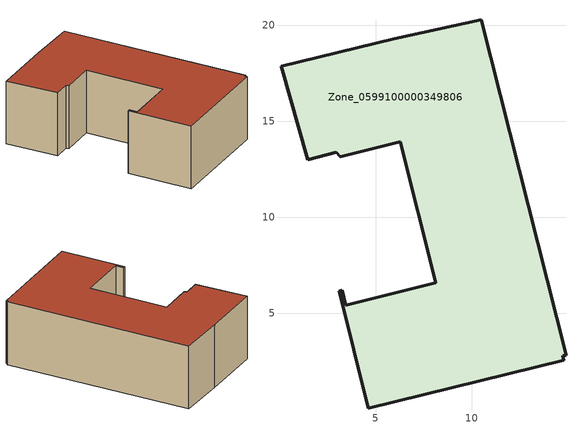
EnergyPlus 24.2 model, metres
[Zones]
Zone_0599100000349806
 floor ground (C_G): 14.93,2.8 14.76,2.76 14.81,2.55 4.6,0.03 3.1,6.14 3.25,6.18 3.44,5.4 8.14,6.58 6.29,13.94 3.16,13.15 2.96,13.38 1.45,13 0.06,17.86 5.96,19.31 10.51,20.3 z0
 wall outside (C_F): 8.14,6.58 3.44,5.4 3.25,6.18 3.1,6.14 4.6,0.03 14.81,2.55 14.76,2.76 14.93,2.8 10.51,20.3 5.96,19.31 0.06,17.86 1.45,13 2.96,13.38 3.16,13.15 6.29,13.94 8.14,6.58 z0:6.24
 roof outside (C_R): 14.76,2.76 14.93,2.8 10.51,20.3 5.96,19.31 0.06,17.86 1.45,13 2.96,13.38 3.16,13.15 6.29,13.94 8.14,6.58 3.44,5.4 3.25,6.18 3.1,6.14 4.6,0.03 14.81,2.55 z6.24
[BUILDING]
Pand.0599100000349806: North Axis=0; Terrain=City; Loads Convergence Tolerance Value=0.04; Temperature Convergence Tolerance Value=0.4; Solar Distribution=FullExterior; Maximum Number of Warmup Days=25; Minimum Number of Warmup Days=1
[Site:Location]
Rotterdam.The.Hague.AP_ZH_NLD Design_Conditions: Latitude=51.96; Longitude=4.45; Time Zone=1; Elevation=-4.5
[SITE:GROUNDTEMPERATURE:BUILDINGSURFACE]
18, 18, 18, 18, 18, 18, 18, 18, 18, 18, 18, 18
[MATERIAL] Thermal Absorptance=0.9; Solar Absorptance=0.7; Visible Absorptance=0.7
Name | Roughness | Thickness | Conductivity | Density | Specific Heat
G.D.1992-2005 | MediumSmooth | 0.15 | 0.06 | 540 | 1210
F.D.1992-2005 | Rough | 0.3 | 0.12 | 1920 | 840
R.D.1992-2005 | MediumRough | 0.2 | 0.08 | 1500 | 1000
[CONSTRUCTION]
C_G: G.D.1992-2005
C_F: F.D.1992-2005
C_R: R.D.1992-2005
[ZONE]
Zone_0599100000349806: Type=1; Multiplier=1; Ceiling Height=Autocalculate; Volume=Autocalculate; Floor Area=autocalculate; Part of Total Floor Area=Yes
[ZONEINFILTRATION:DESIGNFLOWRATE]
Infil_Zone_0599100000349806: Zone or ZoneList or Space or SpaceList=Zone_0599100000349806; Schedule=AlwaysOn; Design Flow Rate Calculation Method=Flow/Area; Flow Rate per Floor Area=0.0021; Constant Term Coefficient=1; Temperature Term Coefficient=0; Velocity Term Coefficient=0; Velocity Squared Term Coefficient=0
[HVACTEMPLATE:ZONE:IDEALLOADSAIRSYSTEM]
Zone_0599100000349806: Maximum Heating Supply Air Temperature=50; Minimum Cooling Supply Air Temperature=13; Maximum Heating Supply Air Humidity Ratio=0.0156; Minimum Cooling Supply Air Humidity Ratio=0.0077; Heating Limit=NoLimit; Cooling Limit=NoLimit; Dehumidification Control Type=ConstantSensibleHeatRatio; Cooling Sensible Heat Ratio=0.7; Dehumidification Setpoint=60; Humidification Control Type=None; Humidification Setpoint=30; Outdoor Air Method=None; Outdoor Air Flow Rate per Person=0.00944; Outdoor Air Flow Rate per Zone Floor Area=0; Outdoor Air Flow Rate per Zone=0; Demand Controlled Ventilation Type=None; Outdoor Air Economizer Type=NoEconomizer; Heat Recovery Type=None; Sensible Heat Recovery Effectiveness=0.7; Latent Heat Recovery Effectiveness=0.65
[ZONECONTROL:THERMOSTAT]
ThermostatControl_Zone_0599100000349806: Zone or ZoneList=Zone_0599100000349806; Control Type Schedule=DualSetpointControlType; Control 1=Thermostat_Zone_0599100000349806; Temperature Difference Between Cutout And Setpoint=0
[THERMOSTATSETPOINT:DUALSETPOINT]
Thermostat_Zone_0599100000349806: Heating Setpoint Temperature Schedule=HeatingSetpoint_Zone_0599100000349806; Cooling Setpoint Temperature Schedule=CoolingSetpoint_Zone_0599100000349806
[SCHEDULE:COMPACT]
HeatingSetpoint_Zone_0599100000349806: Through: 12/31, For: AllDays, Until: 24:00, 21
CoolingSetpoint_Zone_0599100000349806: Through: 12/31, For: AllDays, Until: 24:00, 24
DualSetpointControlType: Through: 12/31, For: AllDays, Until: 24:00, 4
AlwaysOn: Through: 12/31, For: AllDays, Until: 24:00, 1
